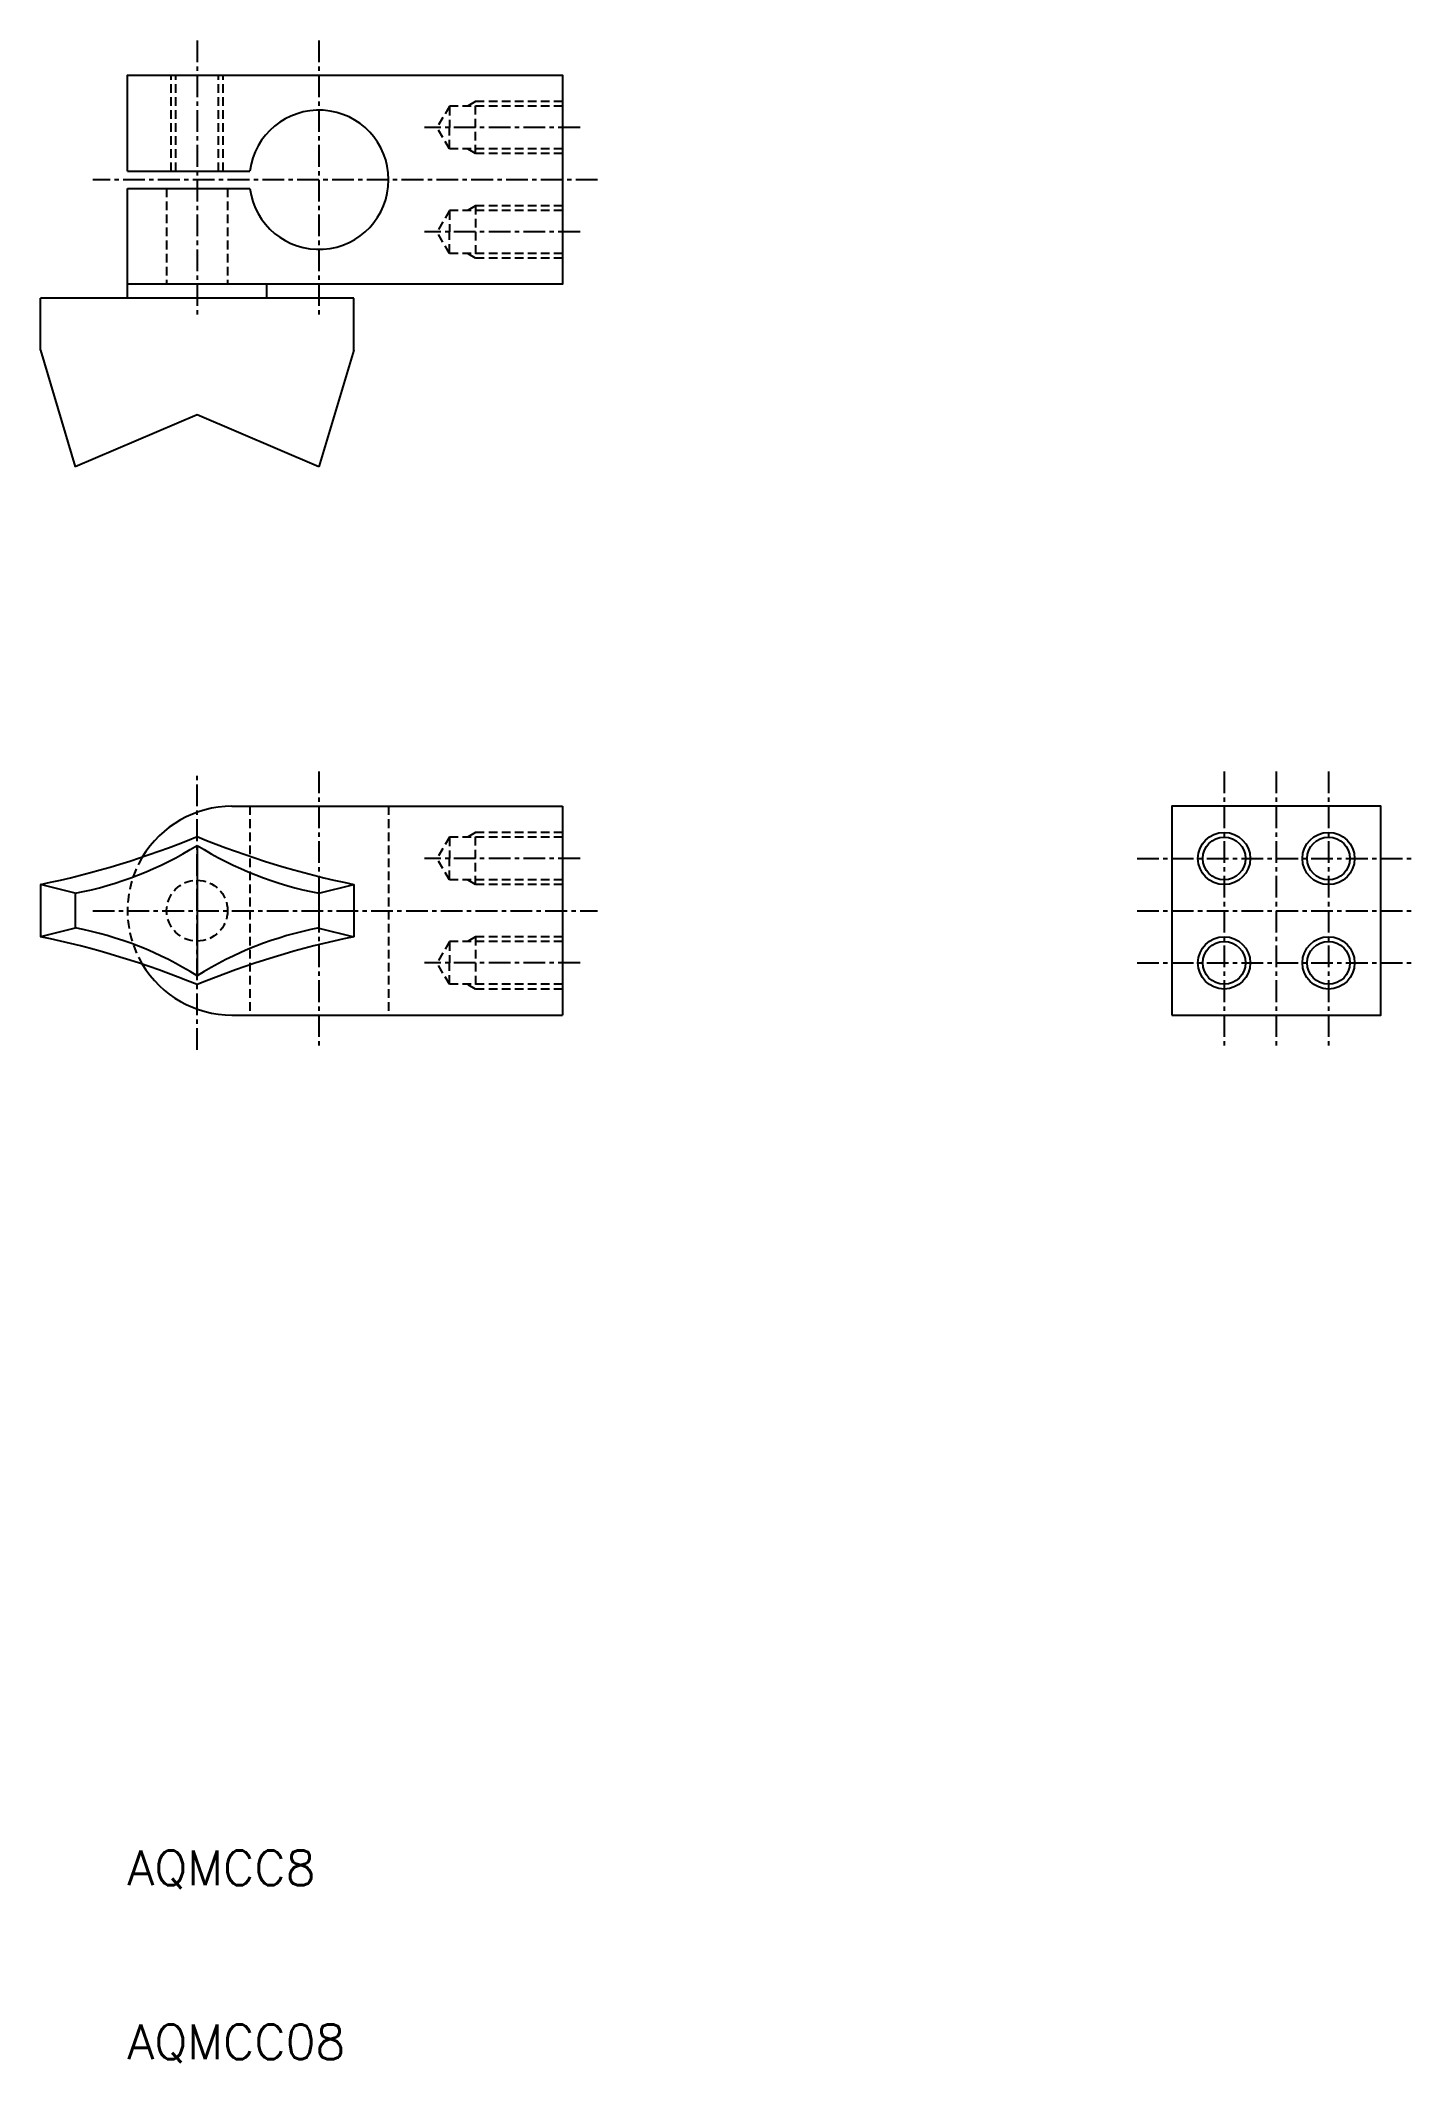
# Model space of a CAD drawing. Extents: x -267 to -188, y -3635 to -3519.
import ezdxf

# ---------------------------------------------------------------- set-up
doc = ezdxf.new("R2010")
doc.units = 0
doc.linetypes.add('CENTER', pattern=[2, 1.25, -0.25, 0.25, -0.25])
doc.linetypes.add('DASHED', pattern=[0.75, 0.5, -0.25])
doc.layers.get('0').update_dxf_attribs({"linetype": 'CONTINUOUS'})
doc.layers.add('CENTER', color=1, linetype='CENTER')
doc.styles.get("Standard").update_dxf_attribs({"font": 'txt', "bigfont": 'BIGFONT'})

# ---------------------------------------------------------------- blocks, each defined once
blk = doc.blocks.new('A$C711D6637')
at = {"color": 3, "linetype": 'CONTINUOUS'}
blk.add_circle((0, 0), 1.5, dxfattribs=at)
at = {"color": 7, "linetype": 'CONTINUOUS'}
blk.add_circle((0, 0), 1.23, dxfattribs=at)

msp = doc.modelspace()

# ---------------------------------------------------------------- linework, layer by layer
at = {"color": 3, "linetype": 'DASHED'}
for p, q in [((-259.21, -3526.66), (-259.21, -3521.16)), ((-258.94, -3526.66), (-258.94, -3521.16)), ((-256.48, -3526.66), (-256.48, -3521.16)), ((-256.21, -3526.66), (-256.21, -3521.16)), ((-241.71, -3522.66), (-242.18, -3522.93)), ((-241.71, -3525.66), (-241.71, -3522.66)), ((-236.71, -3522.66), (-241.71, -3522.66)), ((-243.21, -3522.93), (-243.92, -3524.16)), ((-236.71, -3522.93), (-243.21, -3522.93)), ((-243.21, -3522.96), (-243.21, -3524.16)), ((-243.21, -3525.39), (-243.92, -3524.16)), ((-243.21, -3525.36), (-243.21, -3524.16)), ((-236.71, -3525.39), (-243.21, -3525.39)), ((-241.71, -3525.66), (-242.18, -3525.39)), ((-236.71, -3525.66), (-241.71, -3525.66)), ((-259.46, -3527.66), (-259.46, -3533.16)), ((-255.96, -3527.66), (-255.96, -3533.16)), ((-241.71, -3528.66), (-242.18, -3528.93)), ((-236.71, -3528.66), (-241.71, -3528.66)), ((-241.71, -3528.66), (-241.71, -3531.66)), ((-243.21, -3528.93), (-243.92, -3530.16)), ((-236.71, -3528.93), (-243.21, -3528.93)), ((-243.21, -3528.96), (-243.21, -3530.16)), ((-243.21, -3531.39), (-243.92, -3530.16)), ((-243.21, -3531.36), (-243.21, -3530.16)), ((-236.71, -3531.39), (-243.21, -3531.39)), ((-241.71, -3531.66), (-242.18, -3531.39)), ((-236.71, -3531.66), (-241.71, -3531.66)), ((-254.68, -3563.16), (-254.68, -3575.16)), ((-246.71, -3563.16), (-246.71, -3575.16)), ((-241.71, -3564.66), (-242.18, -3564.93)), ((-236.71, -3564.66), (-241.71, -3564.66)), ((-241.71, -3567.66), (-241.71, -3564.66)), ((-243.21, -3564.93), (-243.92, -3566.16)), ((-236.71, -3564.93), (-243.21, -3564.93)), ((-243.21, -3564.96), (-243.21, -3566.16)), ((-243.21, -3567.39), (-243.92, -3566.16)), ((-243.21, -3567.36), (-243.21, -3566.16)), ((-236.71, -3567.39), (-243.21, -3567.39)), ((-241.71, -3567.66), (-242.18, -3567.39)), ((-236.71, -3567.66), (-241.71, -3567.66)), ((-243.21, -3570.93), (-243.92, -3572.16)), ((-236.71, -3570.93), (-243.21, -3570.93)), ((-243.21, -3570.96), (-243.21, -3572.16)), ((-241.71, -3570.66), (-242.18, -3570.93)), ((-241.71, -3570.66), (-241.71, -3573.66)), ((-236.71, -3570.66), (-241.71, -3570.66)), ((-243.21, -3573.39), (-243.92, -3572.16)), ((-243.21, -3573.36), (-243.21, -3572.16)), ((-236.71, -3573.39), (-243.21, -3573.39)), ((-241.71, -3573.66), (-242.18, -3573.39)), ((-236.71, -3573.66), (-241.71, -3573.66))]:
    msp.add_line(p, q, dxfattribs=at)
at = {"color": 7, "linetype": 'CONTINUOUS'}
for p, q in [((-261.71, -3526.66), (-254.68, -3526.66)), ((-261.71, -3527.66), (-254.68, -3527.66)), ((-261.71, -3533.96), (-261.71, -3533.16)), ((-253.71, -3533.96), (-253.71, -3533.16)), ((-248.71, -3533.96), (-266.71, -3533.96)), ((-248.71, -3533.96), (-266.71, -3533.96)), ((-266.71, -3536.96), (-266.71, -3533.96)), ((-248.71, -3536.96), (-248.71, -3533.96)), ((-266.71, -3536.96), (-264.71, -3543.66)), ((-248.71, -3536.96), (-250.71, -3543.66)), ((-255.71, -3563.16), (-236.71, -3563.16)), ((-236.71, -3563.16), (-236.71, -3575.16)), ((-257.71, -3565.41), (-257.71, -3572.91)), ((-266.71, -3567.66), (-266.71, -3570.66)), ((-264.71, -3568.16), (-266.71, -3567.66)), ((-264.71, -3568.16), (-264.71, -3570.16)), ((-250.71, -3568.16), (-248.71, -3567.66)), ((-250.71, -3568.16), (-250.71, -3570.16)), ((-248.71, -3567.66), (-248.71, -3570.66)), ((-264.71, -3570.16), (-266.71, -3570.66)), ((-250.71, -3570.16), (-248.71, -3570.66)), ((-255.71, -3575.16), (-236.71, -3575.16))]:
    msp.add_line(p, q, dxfattribs=at)
for points in [[(-261.71, -3526.66), (-261.71, -3521.16), (-236.71, -3521.16), (-236.71, -3533.16), (-261.71, -3533.16), (-261.71, -3527.66)], [(-250.71, -3543.66), (-257.71, -3540.66), (-264.71, -3543.66)]]:
    msp.add_lwpolyline(points, dxfattribs=at)
msp.add_lwpolyline([(-201.71, -3575.16), (-189.71, -3575.16), (-189.71, -3563.16), (-201.71, -3563.16)], close=True, dxfattribs=at)
at = {"color": 3, "linetype": 'DASHED'}
msp.add_circle((-257.71, -3569.16), 1.75, dxfattribs=at)
at = {"color": 7, "linetype": 'CONTINUOUS'}
for centre, radius, start, end in [((-250.71, -3527.16), 4, 187.1808, 172.8192), ((-255.71, -3569.16), 6, 90, 149.1706), ((-276.83, -3518.42), 50.26, 281.619, 292.3627), ((-268.48, -3548.28), 20.23, 280.7341, 302.1614), ((-238.59, -3518.42), 50.26, 247.6373, 258.381), ((-246.94, -3548.28), 20.23, 237.8386, 259.2659), ((-268.48, -3590.03), 20.23, 57.8386, 79.2659), ((-246.94, -3590.03), 20.23, 100.7341, 122.1614), ((-276.83, -3619.89), 50.26, 67.6373, 78.381), ((-276.83, -3619.89), 50.26, 67.6373, 78.381), ((-238.59, -3619.89), 50.26, 101.619, 112.3627), ((-238.59, -3619.89), 50.26, 101.619, 112.3627), ((-255.71, -3569.16), 6, 210.8294, 270)]:
    msp.add_arc(centre, radius, start, end, dxfattribs=at)
at = {"color": 3, "linetype": 'DASHED'}
msp.add_arc((-255.71, -3569.16), 6, 149.1706, 210.8294, dxfattribs=at)
at = {"layer": 'CENTER', "color": 1, "linetype": 'CENTER'}
for p, q in [((-257.71, -3519.16), (-257.71, -3535.16)), ((-250.71, -3519.16), (-250.71, -3535.16)), ((-235.71, -3524.16), (-244.64, -3524.16)), ((-234.71, -3527.16), (-263.71, -3527.16)), ((-235.71, -3530.16), (-244.64, -3530.16)), ((-257.71, -3577.16), (-257.71, -3561.16)), ((-250.71, -3561.16), (-250.71, -3577.16)), ((-198.71, -3561.16), (-198.71, -3577.16)), ((-195.71, -3561.16), (-195.71, -3577.16)), ((-192.71, -3561.16), (-192.71, -3577.16)), ((-235.71, -3566.16), (-244.64, -3566.16)), ((-203.71, -3566.16), (-187.71, -3566.16)), ((-263.71, -3569.16), (-234.71, -3569.16)), ((-203.71, -3569.16), (-187.71, -3569.16)), ((-235.71, -3572.16), (-244.64, -3572.16)), ((-203.71, -3572.16), (-187.71, -3572.16))]:
    msp.add_line(p, q, dxfattribs=at)

# ---------------------------------------------------------------- block references
at = {"color": 7, "linetype": 'CONTINUOUS'}
for p in [(-198.71, -3566.16), (-192.71, -3566.16), (-198.71, -3572.16), (-192.71, -3572.16)]:
    msp.add_blockref('A$C711D6637', p, dxfattribs=at)

# ---------------------------------------------------------------- texts
for s, p in [('AQMCC8', (-261.71, -3625.16)), ('AQMCC08', (-261.71, -3635.16))]:
    msp.add_text(s, height=2, dxfattribs=at).set_placement(p)

doc.saveas('drawing.dxf')
